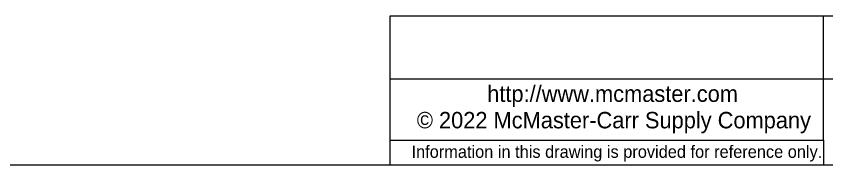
# Model space of a CAD drawing. Header units: inches. Extents: x 0.06 to 2.53, y 0.06 to 1.94.
# Drawn here: x 0.994 to 1.959, y 0.059 to 0.236 of the extents above; entities that cross this region are included whole.
import ezdxf

# ---------------------------------------------------------------- set-up
doc = ezdxf.new("R2010")
doc.units = ezdxf.units.IN
doc.header["$LTSCALE"] = 0.23521
doc.header["$MEASUREMENT"] = 0
doc.linetypes.add('SLD-Solid', pattern=[0])
doc.styles.add('SLDTEXTSTYLE0', font='ARIAL.TTF', dxfattribs={"width": 0.948})

# ---------------------------------------------------------------- blocks, each defined once
blk = doc.blocks.new('Shortened Dimensions Statement')
at = {"color": 7, "linetype": 'SLD-Solid', "lineweight": 18, "insert": (0.0122, 0.00772), "char_height": 0.0147006, "attachment_point": 2, "style": 'SLDTEXTSTYLE0'}
blk.add_mtext('Information in this drawing is provided for reference only.', dxfattribs=at)
blk = doc.blocks.new('Internet')
at = {"color": 7, "linetype": 'SLD-Solid', "lineweight": 18, "insert": (0.00998, 0.02382), "char_height": 0.0196008, "attachment_point": 2, "style": 'SLDTEXTSTYLE0'}
blk.add_mtext('http://www.mcmaster.com', dxfattribs=at)

msp = doc.modelspace()

# ---------------------------------------------------------------- linework, layer by layer
at = {"color": 7, "linetype": 'SLD-Solid', "lineweight": 18}
for p, q in [((2.5285075, 0.2364452), (1.4388675, 0.2364452)), ((1.4388675, 0.2364452), (1.4388675, 0.0588025)), ((1.9551831, 0.1617069), (1.9551831, 0.2364452)), ((1.4388675, 0.1617069), (2.5285075, 0.1617069)), ((1.9551831, 0.0882037), (1.9551831, 0.1617069)), ((1.4388675, 0.0882037), (1.9551831, 0.0882037)), ((1.9551831, 0.0882037), (1.9551831, 0.0588025)), ((0.0588025, 0.0588025), (2.5285075, 0.0588025))]:
    msp.add_line(p, q, dxfattribs=at)

# ---------------------------------------------------------------- block references
at = {"color": 7, "linetype": 'Continuous'}
for name, p in [('Internet', (1.6942443, 0.1297897)), ('Shortened Dimensions Statement', (1.6971807, 0.0741499))]:
    msp.add_blockref(name, p, dxfattribs=at)

# ---------------------------------------------------------------- texts
at = {"color": 7, "linetype": 'Continuous', "lineweight": 0, "insert": (1.7058444, 0.1220167), "char_height": 0.019600833, "attachment_point": 2, "style": 'SLDTEXTSTYLE0'}
msp.add_mtext('© 2022 McMaster-Carr Supply Company', dxfattribs=at)

doc.saveas('drawing.dxf')
